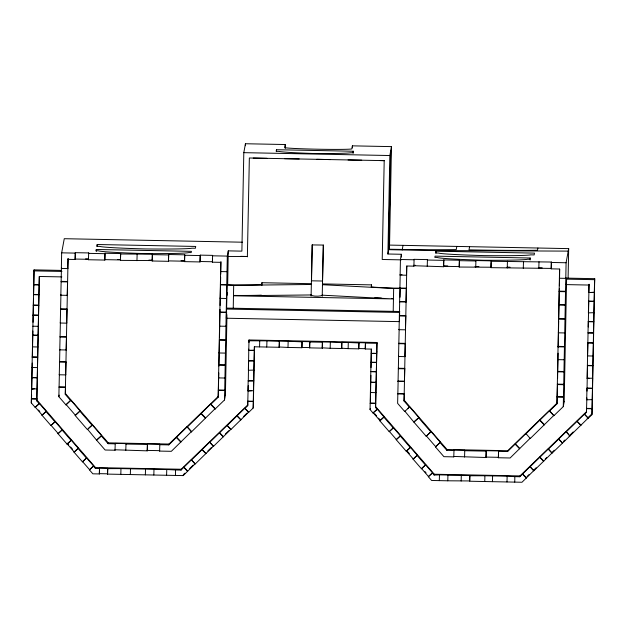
<?xml version="1.0" encoding="UTF-8"?>
<svg xmlns="http://www.w3.org/2000/svg" width="626" height="626" viewBox="0 0 626 626"><rect width="100%" height="100%" fill="white"/><g stroke="black" fill="none" stroke-linecap="round" stroke-linejoin="round"><path stroke-width="0.94" d="M175.444 475.439L175.554 469.969L181.047 470.079L191.376 459.86L195.187 463.796L183.215 475.596L107.57 474.109L107.727 468.35L99.518 468.185L99.354 473.945L92.844 473.819L89.401 469.852L93.587 465.979L86.599 457.927L82.413 461.8L74.048 452.168L78.234 448.294L71.254 440.25L67.068 444.124L58.03 433.716L62.224 429.843L55.135 421.674L50.941 425.547L41.989 415.234L46.175 411.36L39.368 403.52L35.181 407.393L31.3 402.917L34.062 269.876L61.176 270.409M31.621 395.116L31.3 402.917M31.73 389.286L32.239 363.08M32.356 357.25L32.865 331.037M33.037 322.304L33.491 299.001M33.608 293.171L34.062 269.876M39.321 403.809L36.817 400.922L39.242 276.465L61.857 276.903M36.817 400.922L39.375 276.614M159.826 444.28L159.747 444.71L168.817 444.89L187.119 426.854L191.556 431.447L171.344 451.315L159.622 451.088L159.826 444.28L147.439 444.037L147.243 450.845L115.098 449.781L115.02 450.211L105.137 450.016L96.662 440.258L101.569 435.649L92.319 424.991L87.413 429.6L75.198 415.531L80.097 410.922L70.84 400.249L65.933 404.858L58.86 396.704L59.368 374.348L59.282 374.778L65.667 374.904L65.746 374.473M59.282 374.778L59.853 349.418L59.775 349.848L66.153 349.973L66.231 349.543M59.775 349.848L60.378 322.601L60.292 323.024L66.677 323.157L66.755 322.726M60.292 323.024L60.918 294.799L60.839 295.229L67.217 295.355L67.295 294.924M60.839 295.229L61.442 268.014L61.364 268.437L67.741 268.57L67.819 268.139M61.364 268.437L61.661 252.834L64.259 238.702L242.552 242.207M70.761 400.679L65.292 394.372L65.503 386.97L59.118 386.845M65.667 374.904L65.996 361.718L59.611 361.593M66.153 349.973L66.481 336.71L60.104 336.585M66.677 323.157L67.021 308.97L60.644 308.845M67.217 295.355L67.561 281.489L61.176 281.364M67.741 268.57L68.078 258.507L65.292 394.372M67.921 259.344L75.12 259.485L75.323 252.677L88.665 252.935L88.462 259.743L104.816 260.064L105.019 253.256L120.638 253.569L120.568 257.216M75.12 259.485L75.323 252.677M96.263 251.425L96.302 249.477L191.407 251.347L191.173 252.607L188.817 252.56A73.352 2.285 1.1 0 1 144.653 253.593A70.339 2.191 1.1 0 1 98.423 250.783L96.068 250.736L96.302 249.477M97.171 246.464L97.21 244.516L195.719 246.448L195.382 248.256L191.986 248.193A63.875 1.988 1.1 0 1 145.506 248.952A61.285 1.909 1.1 0 1 99.761 246.378L96.881 246.323L97.21 244.516M99.354 473.945L99.518 468.185M104.816 260.064L105.019 253.256M107.57 474.109L107.727 468.35M115.02 450.211L115.223 443.404L125.998 443.615L125.795 450.423M120.56 253.992L152.368 254.187L152.243 260.572L120.442 260.377L120.638 253.569M120.818 474.367L120.974 468.608L130.498 468.796L130.341 474.555M136.945 260.698L137.149 253.89M145.357 474.852L145.514 469.093L153.988 469.257L153.832 475.017M147.243 450.845L147.439 444.037M225.438 394.928L224.515 399.959L215.117 409.036L210.68 404.451L218.184 397.205L220.814 262.349L212.402 262.184L212.605 255.377L200.234 255.134L200.038 261.942L184.521 261.637L184.725 254.829L168.676 254.508L168.472 261.316L152.165 260.995L152.368 254.187M168.472 261.316L168.676 254.508M166.602 475.267L166.766 469.508L175.554 469.969M184.521 261.637L184.725 254.829M200.038 261.942L200.234 255.134M212.402 262.184L212.535 259.023M218.184 397.205L218.795 372.916M218.928 366.077L219.421 340.669M219.476 337.735L220.031 309.4M220.109 305.488L220.657 277.154M220.72 274.219L220.962 261.519M224.515 399.959L227.316 256.097L228.279 250.87L241.886 251.136L243.804 152.658L245.439 143.745L285.3 144.528L285.229 148.425M226.526 309.056L399.638 312.46L399.458 321.631L226.346 318.227L227.207 284.9A50.393 1.565 1.1 0 0 261.574 284.681L261.934 282.717L311.458 283.695L311.31 284.486L233.686 285.331L227.207 284.9M226.526 317.257L226.628 311.756M225.399 395.108L226.933 316.764M240.627 256.339L247.426 256.48L228.169 256.457L228.279 250.87M227.676 284.846L228.169 256.457M233.24 308.219L233.686 285.331M245.4 145.694L245.439 143.745M247.364 256.832L249.351 157.995L384.207 160.647L380.295 160.569M254.477 346.749L253.295 407.064L253.115 408.074L248.639 412.393L244.829 408.465L247.685 405.711L247.818 401.133L253.295 401.235L253.499 390.702L247.974 390.882L248.17 380.851L253.694 380.671L253.898 370.091L248.373 370.271L248.561 360.842L254.086 360.662L254.289 350.341L249.727 350.255M254.289 350.341L248.757 350.521L249.015 339.973L376.985 342.485L375.584 407.589L377.157 409.404L373.026 412.988L370.068 409.584L371.249 349.089L365.271 348.972L365.443 342.798L358.933 342.665L358.768 348.839L348.134 348.635L348.299 342.461L341.851 342.328L341.686 348.502L330.176 348.275L330.34 342.109L322.421 341.952L322.257 348.126L309.62 347.876L309.784 341.702L302.076 341.546L301.904 347.72L287.999 347.446L288.163 341.28L279.368 341.1L279.204 347.274L266.77 347.031L266.942 340.857L248.866 340.794M247.685 405.711L248.209 385.655M248.303 380.851L248.757 350.521M248.968 342.492L249.015 339.973M253.115 408.074L253.295 401.235M253.444 390.992L253.694 380.671M253.851 370.381L254.086 360.662M254.234 350.63L254.305 346.788L266.77 347.031M259.563 346.89L259.735 340.716M261.879 285.573L261.934 282.717M276.442 151.672L276.473 149.724L353.244 151.234L353.205 153.182M279.204 347.274L279.368 341.1M301.904 347.72L302.076 341.546M309.62 347.876L309.784 341.702M311.099 296.082L312.217 244.852L311.537 279.806M322.218 296.301L323.337 245.063L312.202 244.922M322.578 283.914L371.547 284.877L371.187 286.841A38.444 1.197 1.1 0 0 400.319 288.296L393.66 288.476L322.437 284.705L323.337 245.063M322.257 348.126L322.421 341.952M341.686 348.502L341.851 342.328M352.368 147.799L352.407 145.85L391.469 146.617L389.544 245.095L387.917 254.007L401.391 254.273L401.336 257.067M358.768 348.839L358.933 342.665M365.271 348.972L365.443 342.798M371.508 286.778L371.547 284.877M370.396 401.376L370.905 375.365M371.054 367.564L371.414 349.05M375.584 407.589L376.985 342.485M401.282 259.86L382.22 259.485L384.207 160.647M387.917 254.007L389.834 155.53L391.469 146.617M390.71 150.749L388.793 249.234L407.51 249.516A100.254 3.122 1.1 0 0 456.221 249.602L456.8 246.417M393.214 311.365L393.66 288.476M404.999 356.202L404.92 356.632L398.543 356.507L398.621 356.077L398.058 381.437L404.435 381.563L404.513 381.132L398.136 381.007L397.627 403.363L404.709 411.517L409.607 406.908L418.872 417.581L413.966 422.19L426.189 436.267L431.087 431.65L440.336 442.308L435.438 446.917L443.904 456.675L453.787 456.87L453.866 456.448L486.011 457.504L486.214 450.697L498.593 450.939L498.39 457.747L510.12 457.982L530.324 438.106L530.245 438.536L525.887 433.521L507.584 451.549L498.515 451.369L498.39 457.747M398.543 356.507L399.145 329.26L399.067 329.691L405.445 329.816L405.523 329.386M399.067 329.691L399.685 301.466L406.071 301.591L405.992 302.014L399.607 301.889L400.21 274.673L402.033 274.712M406.587 274.798L406.509 275.229L400.131 275.104L400.437 259.5L401.391 254.273M400.092 297.193L400.264 288.609M409.529 407.338L404.06 401.039L404.271 393.629L397.893 393.504M404.435 381.563L404.764 368.378L398.379 368.252M404.92 356.632L405.249 343.377L398.872 343.244M405.445 329.816L405.797 315.637L399.411 315.512M405.992 302.014L406.329 288.148L399.944 288.023M406.509 275.229L406.689 266.003L413.888 266.144L413.966 265.714L443.584 266.731L443.787 259.923L459.414 260.228L459.21 267.036L491.019 267.232L491.105 262.677M404.06 401.039L406.822 266.144M413.888 266.144L414.091 259.336L427.433 259.602L427.229 266.41M435.946 253.123L435.978 251.175L534.487 253.115L534.158 254.923L530.754 254.852A63.875 1.988 1.1 0 1 484.274 255.611A61.285 1.909 1.1 0 1 438.529 253.037L435.649 252.982L435.978 251.175M373.026 412.988L377.212 409.114L384.02 416.955L379.833 420.828L389.223 431.643L393.41 427.769L400.405 435.837L396.219 439.71L406.274 451.291L410.46 447.418L417.276 455.266L413.09 459.14L421.408 468.725L425.602 464.852L432.527 472.833L428.34 476.707L431.611 480.478L439.311 480.627L439.475 474.868L447.942 475.04L447.786 480.799L469.727 480.94L469.813 476.378M443.584 266.731L443.787 259.923M453.787 456.87L453.991 450.063L464.766 450.274L464.562 457.082M459.21 267.036L459.414 260.228M461.151 481.058L461.307 475.298L469.829 475.47L469.672 481.23L521.982 482.255L533.814 470.588L530.011 466.66L519.815 476.738L514.846 476.644L514.744 482.114M475.721 267.365L475.924 260.557L491.144 260.854L490.94 267.662L551.248 268.413L551.373 262.036L491.066 261.277M484.751 481.527L484.915 475.768L492.599 475.917L492.443 481.676M486.011 457.504L486.214 450.697M507.24 267.983L507.443 261.175M506.982 481.957L507.146 476.198L514.846 476.644M523.289 268.296L523.492 261.488M530.136 259.962L530.175 258.006L435.07 256.136L434.843 257.403L437.198 257.442A70.339 2.191 1.1 0 0 483.421 260.252A73.352 2.285 1.1 0 0 527.585 259.227L529.94 259.274L530.175 258.006M538.806 268.601L539.009 261.793M564.206 401.587L563.283 406.626L553.885 415.695L549.448 411.11L556.952 403.864L559.581 269.008L551.17 268.844L551.373 262.036M556.952 403.864L557.445 385.444M557.578 378.605L558.079 353.197M558.189 347.328L558.705 320.95M558.76 318.016L559.331 288.696M559.394 285.769L559.714 269.157M563.283 406.626L566.092 262.756L568.682 248.624L389.544 245.095M593.745 321.537L588.276 321.428L588.002 333.001L593.471 333.11L593.745 321.537L593.918 312.687L588.393 312.867L589.089 284.227L588.933 285.049L566.319 284.603L566.616 278.124L594.7 278.672L592.063 413.723L591.883 414.733L588.283 418.207L584.481 414.271L588.283 418.207M564.175 401.775L566.616 278.124M568.111 277.78L568.682 248.624M584.481 414.271L586.452 412.37L586.578 408.363L592.047 408.473L592.219 399.623L586.695 399.803L586.969 388.073L592.446 388.175L592.642 378.19L587.118 378.378L588.049 332.711L593.526 332.821L593.331 342.798L593.025 356.022L587.556 355.912L587.861 342.688L593.331 342.798M588.792 292.53L594.317 292.35L588.792 292.53L588.933 285.049M586.452 412.37L586.867 397.94M587 391.133L587.493 365.866M588.252 326.991L588.745 301.716M591.883 414.733L592.047 408.473M592.173 399.912L592.446 388.175M592.587 378.48L593.025 356.022M593.863 312.977L594.317 292.35M594.262 292.639L594.7 278.672M32.842 326.216L38.319 326.326M32.442 346.867L37.912 346.976M32.036 367.493L37.513 367.595M37.098 388.824L31.574 389.004L34.36 388.769M35.181 407.393L39.368 403.52M41.989 415.234L46.175 411.36M50.941 425.547L55.135 421.674M58.86 396.704L59.157 395.084M88.665 252.935L88.587 253.366L104.941 253.686M88.462 259.743L88.54 259.32L75.198 259.054M58.03 433.716L62.224 429.843M65.933 404.858L70.84 400.249M67.068 444.124L71.254 440.25M75.198 415.531L80.097 410.922M74.048 452.168L78.234 448.294M87.413 429.6L87.491 429.178L96.662 440.258M82.413 461.8L86.599 457.927M120.442 260.377L120.521 259.946L104.894 259.641M89.401 469.852L93.587 465.979M99.464 468.475L95.387 468.397L95.535 467.575L36.965 400.1M115.223 443.404L115.145 443.834L108.102 443.693L108.251 442.864L65.44 393.543M152.165 260.995L152.243 260.572M120.974 468.608L107.672 468.639M125.998 443.615L125.92 444.045L147.36 444.468M130.498 468.796L145.514 469.093M153.988 469.257L166.766 469.508M159.622 451.088L159.7 450.657L147.321 450.415M168.817 444.89L168.973 444.053L218.333 396.368M187.041 427.284L210.759 404.02L215.195 408.606L191.478 431.877L187.119 426.854M181.047 470.079L181.196 469.257L247.833 404.881M183.215 475.596L183.395 474.586L184.795 473.233M191.478 431.877L191.556 431.447M220.188 297.929L220.109 298.359L226.495 298.485L226.573 298.054M191.329 460.149L209.655 442.206L213.458 446.142L195.132 464.085L191.376 459.86M227.097 271.269L227.019 271.7L220.634 271.574M219.648 325.731L219.57 326.162L225.947 326.287L226.033 325.856M227.003 295.37L227.528 292.506M219.123 352.548L219.045 352.978L225.43 353.103L225.509 352.673M226.346 318.227L226.972 314.831M210.68 404.451L210.759 404.02M218.638 377.478L218.56 377.908L224.937 378.034L225.024 377.603M215.117 409.036L215.195 408.606M209.6 442.496L227.121 425.336L230.924 429.272L213.403 446.424L209.655 442.206M276.473 149.724L276.183 151.312L278.93 151.367A60.925 1.894 1.1 0 0 314.299 153.534A63.429 1.972 1.1 0 0 350.732 152.775L352.954 152.822L353.244 151.234M227.066 425.625L244.883 408.175L248.686 412.111L230.869 429.561L227.121 425.336M285.3 144.528L284.752 147.525A33.561 1.041 1.1 0 0 318.313 149.223A33.561 1.041 1.1 0 0 351.859 148.831L352.407 145.85M248.835 349.128L248.772 349.95M247.974 390.882L251.675 390.663M266.942 340.857L279.313 341.389M288.163 341.28L302.022 341.835M287.999 347.446L279.251 346.992M330.34 342.109L341.804 342.618M330.176 348.275L322.312 347.837M348.299 342.461L358.886 342.954M348.134 348.635L341.741 348.22M389.145 227.066L388.926 228.287L390.029 181.814L388.707 249.688L432.488 250.549L568.22 251.112M371.21 353.33L376.688 353.44L373.041 353.369M376.656 352.461L376.813 351.64M370.451 392.525L375.921 392.635M370.068 409.584L370.256 408.575M402.182 249.954L403.027 245.361M400.131 275.104L400.21 274.673M399.607 301.889L399.685 301.466M379.833 420.828L384.02 416.955M414.091 259.336L414.013 259.767L400.437 259.5M398.058 381.437L398.136 381.007M389.223 431.643L393.41 427.769M427.433 259.602L427.355 260.025L443.709 260.346M404.709 411.517L404.787 411.094L413.966 422.19M396.219 439.71L400.405 435.837M406.274 451.291L410.46 447.418M413.09 459.14L417.276 455.266M426.189 436.267L431.087 431.65M421.408 468.725L425.602 464.852M469.594 246.675L469.007 249.852A87.319 2.715 1.1 0 0 537.491 250.251L537.898 248.013M435.438 446.917L440.336 442.308M428.34 476.707L432.527 472.833M439.475 474.868L434.154 475.056L434.303 474.234L375.733 406.759M475.924 260.557L475.838 260.979L459.335 260.659M439.311 480.627L447.786 480.799M453.991 450.063L453.913 450.493L446.87 450.352L447.019 449.523L404.208 400.202M490.94 267.662L491.019 267.232M464.766 450.274L464.688 450.704L486.136 451.127M461.307 475.298L447.887 475.33M484.915 475.768L469.782 475.76M492.599 475.917L507.146 476.198M498.515 451.369L498.593 450.939M507.584 451.549L507.741 450.712L557.101 403.034M551.17 268.844L551.248 268.413M519.815 476.738L519.963 475.917L586.601 411.548M559.48 277.803L559.401 278.234L565.787 278.359L565.865 277.928M529.956 466.941L548.266 449.014L552.069 452.95L533.759 470.877L530.011 466.66M525.809 433.943L549.526 410.679L553.885 415.695M566.319 284.603L566.475 283.781M558.415 332.39L558.337 332.821L564.722 332.946L564.801 332.516M530.245 438.536L553.963 415.273M557.891 359.207L557.813 359.637L564.198 359.762L564.276 359.332M549.448 411.11L549.526 410.679M568.674 434.381L566.139 431.752L569.887 435.978L552.022 453.24L548.266 449.014M548.212 449.304L566.139 431.752M566.084 432.042L584.528 413.989M587.118 378.378L588.996 378.12M569.887 435.978L588.338 417.925M189.686 468.506L193.184 465.134M207.863 450.955L211.361 447.574M225.337 434.076L228.834 430.696M243.514 416.517L247.004 413.144M527.061 476.519L529.158 474.492M533.352 470.447L536.146 467.739M545.23 458.968L546.631 457.614M551.522 452.888L554.323 450.188M563.408 441.408L564.808 440.062M569.003 436.009L573.189 431.956M587.172 418.45L591.367 414.404M88.869 427.981L92.319 424.991M96.74 439.828L101.569 435.649M407.542 408.7L409.607 406.908M414.044 421.76L418.872 417.581M243.804 152.658L389.834 155.53M253.256 158.073L266.942 158.339M284.533 158.683L299.189 158.973M316.779 159.317L330.458 159.591M348.048 159.935L361.726 160.201M61.661 252.834L75.245 253.107M152.29 254.618L168.597 254.939M184.647 255.251L200.156 255.557M212.527 255.807L227.316 256.097M551.295 262.466L566.092 262.756M85.606 258.851L88.524 258.914M117.743 259.485L120.661 259.54M148.902 260.095L152.799 260.173M181.039 260.729L184.936 260.807M413.661 265.307L415.609 265.346M443.85 265.901L447.747 265.972M475.009 266.512L478.906 266.59M507.146 267.145L510.073 267.2M538.313 267.756L542.202 267.834M168.55 260.893L184.6 261.206M200.117 261.511L212.48 261.754M443.662 266.3L459.288 266.606M566.428 279.133L594.512 279.681M33.874 270.886L61.958 271.434M311.396 280.808L322.515 281.027M220.454 284.494L226.831 284.619M559.221 291.153L565.599 291.278M61.098 281.794L67.483 281.919M220.375 284.924L226.753 285.049M399.865 288.453L406.251 288.578M559.143 291.583L565.521 291.708M588.667 301.09L594.144 301.2M588.62 301.38L594.09 301.489M33.468 294.408L38.937 294.517M33.413 294.697L38.882 294.807M226.706 308.094L399.818 311.498M219.914 311.983L226.299 312.108M558.682 318.642L565.067 318.767M60.566 309.275L66.943 309.4M219.836 312.405L226.221 312.53M399.333 315.934L405.718 316.06M558.603 319.072L564.988 319.197M588.221 321.717L593.691 321.827M33.061 314.988L38.538 315.097M33.006 315.277L38.483 315.387M587.806 342.978L593.276 343.087M32.669 335.066L38.147 335.168M32.615 335.348L38.092 335.458M219.374 339.715L225.759 339.84M558.142 346.381L564.527 346.507M60.026 337.015L66.403 337.14M219.296 340.145L225.681 340.27M398.793 343.674L405.171 343.799M558.063 346.804L564.449 346.929M309.737 341.992L322.374 342.234M365.388 343.087L376.836 343.306M301.959 347.438L309.674 347.587M358.823 348.557L365.326 348.682M587.415 365.396L592.885 365.506M587.36 365.686L592.838 365.787M371.038 362.188L376.516 362.29M370.991 362.47L376.461 362.579M248.561 360.842L254.031 360.944M32.247 356.906L37.717 357.016M32.192 357.196L37.662 357.305M218.889 364.723L225.266 364.848M557.656 371.382L564.034 371.508M59.533 362.016L65.918 362.141M218.81 365.154L225.188 365.279M398.3 368.683L404.686 368.808M557.578 371.813L563.956 371.938M370.655 382.134L376.124 382.236M370.6 382.416L376.07 382.525M248.17 380.851L253.64 380.96M31.84 377.478L37.317 377.588M586.922 388.355L592.392 388.464M31.793 377.768L37.263 377.877M218.396 389.975L224.773 390.1M557.163 396.634L563.541 396.759M59.04 387.267L65.425 387.392M218.317 390.405L224.695 390.53M397.807 393.934L404.193 394.059M557.085 397.064L563.463 397.189M370.24 403.058L375.717 403.167M370.193 403.347L375.663 403.449M247.763 401.423L253.24 401.524M586.523 408.653L592 408.762M31.433 398.668L36.903 398.778M31.378 398.958L36.848 399.059M108.251 442.864L168.973 444.053M447.019 449.523L507.741 450.712M486.089 457.082L498.468 457.324M95.535 467.575L181.196 469.257M434.303 474.234L519.963 475.917M99.409 473.655L107.617 473.819M577.094 421.165L580.905 425.101M577.047 421.454L580.85 425.39M558.705 438.936L562.508 442.872M539.917 419.96L544.354 424.553M558.65 439.225L562.461 443.153M539.839 420.39L544.276 424.976M539.917 457.09L543.72 461.018M539.862 457.371L543.665 461.307M515.261 443.779L519.697 448.373M515.182 444.21L519.619 448.803M522.553 473.859L526.356 477.795M522.499 474.148L526.302 478.084M237.074 415.719L240.877 419.655M237.019 416L240.83 419.936M201.149 413.301L205.586 417.886M219.546 432.644L223.357 436.58M201.071 413.731L205.508 418.317M219.499 432.934L223.302 436.87M202.12 449.484L205.931 453.42M202.073 449.765L205.876 453.701M176.493 437.12L180.93 441.713M176.415 437.551L180.851 442.136M183.856 467.121L187.667 471.057M183.809 467.411L187.612 471.347M418.794 418.012L431.009 432.081M440.258 442.738L446.87 450.352M426.267 435.837L435.516 446.495M383.965 417.245L393.355 428.059M400.358 436.119L410.406 447.7M417.229 455.556L425.547 465.141M432.472 473.123L434.154 475.056M374.739 413.739L376.664 415.954M378.589 418.176L380.514 420.39M406.798 450.665L409.357 453.623M424.749 471.347L426.024 472.826M373.08 412.698L379.888 420.539M389.27 431.353L396.274 439.421M406.329 451.002L413.144 458.858M421.462 468.436L428.395 476.417M80.018 411.345L92.241 425.422M101.49 436.079L108.102 443.693M66.012 404.427L75.276 415.101M46.121 411.65L55.08 421.963M62.17 430.132L71.2 440.54M78.18 448.576L86.544 458.216M93.532 466.268L95.387 468.397M38.538 410.038L39.821 411.509M67.389 443.271L68.664 444.742M70.589 446.956L72.514 449.178M35.236 407.103L42.044 414.944M50.996 425.257L58.085 433.427M67.123 443.834L74.103 451.878M82.468 461.511L89.455 469.563M261.371 295.143A50.393 1.565 1.1 0 1 234.343 295.433M393.284 298.563A38.444 1.197 1.1 0 1 391.649 298.508M381.414 298.078A38.444 1.197 1.1 0 1 374.888 297.686M33.655 284.705L39.125 284.807L33.655 284.705M33.256 305.183L38.726 305.285L33.256 305.183M311.106 294.956C311.787 296.481 321.021 296.638 322.233 295.175L393.449 298.938L233.482 295.793L311.106 294.956M370.858 371.609L376.328 371.719L370.858 371.609M558.955 304.596L558.877 305.019L565.262 305.152L565.341 304.721L558.955 304.596M557.406 384.137L557.328 384.567L563.713 384.693L563.791 384.262L557.406 384.137"/></g></svg>
